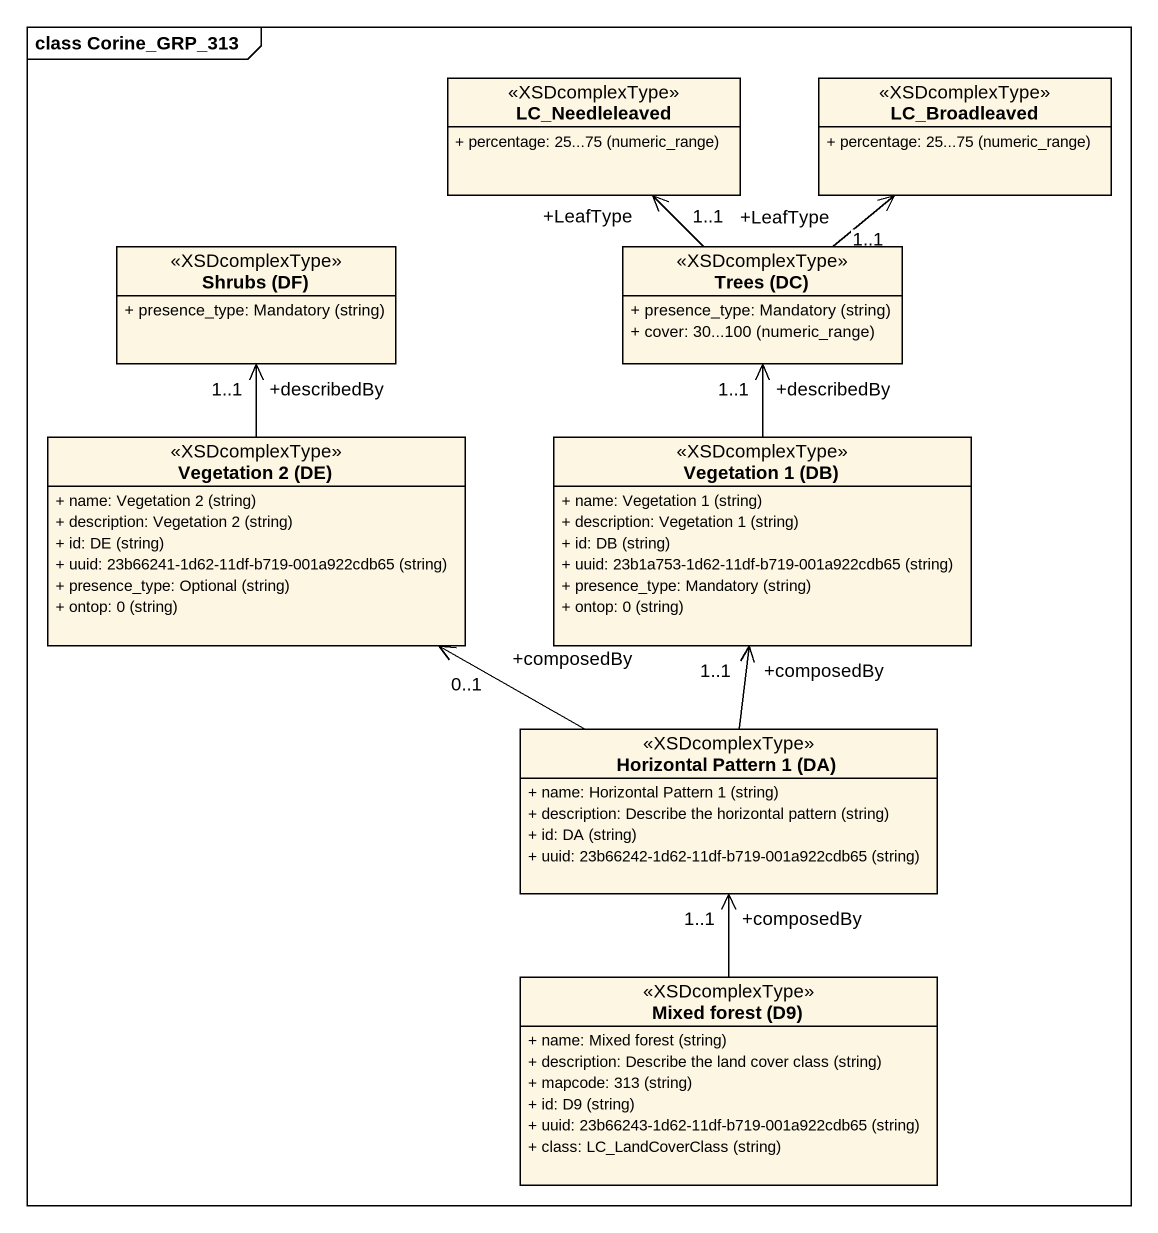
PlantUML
@startuml
mainframe class Corine_GRP_313
hide circle
hide empty members
skinparam classAttributeIconSize 0
class LC_Needleleaved <<XSDcomplexType>> {
  {field} + percentage: 25...75 (numeric_range)
}
class LC_Broadleaved <<XSDcomplexType>> {
  {field} + percentage: 25...75 (numeric_range)
}
class "Shrubs (DF)" as Shrubs_DF <<XSDcomplexType>> {
  {field} + presence_type: Mandatory (string)
}
class "Trees (DC)" as Trees_DC <<XSDcomplexType>> {
  {field} + presence_type: Mandatory (string)
  {field} + cover: 30...100 (numeric_range)
}
class "Vegetation 2 (DE)" as Vegetation_2_DE <<XSDcomplexType>> {
  {field} + name: Vegetation 2 (string)
  {field} + description: Vegetation 2 (string)
  {field} + id: DE (string)
  {field} + uuid: 23b66241-1d62-11df-b719-001a922cdb65 (string)
  {field} + presence_type: Optional (string)
  {field} + ontop: 0 (string)
}
class "Vegetation 1 (DB)" as Vegetation_1_DB <<XSDcomplexType>> {
  {field} + name: Vegetation 1 (string)
  {field} + description: Vegetation 1 (string)
  {field} + id: DB (string)
  {field} + uuid: 23b1a753-1d62-11df-b719-001a922cdb65 (string)
  {field} + presence_type: Mandatory (string)
  {field} + ontop: 0 (string)
}
class "Horizontal Pattern 1 (DA)" as Horizontal_Pattern_1_DA <<XSDcomplexType>> {
  {field} + name: Horizontal Pattern 1 (string)
  {field} + description: Describe the horizontal pattern (string)
  {field} + id: DA (string)
  {field} + uuid: 23b66242-1d62-11df-b719-001a922cdb65 (string)
}
class "Mixed forest (D9)" as Mixed_forest_D9 <<XSDcomplexType>> {
  {field} + name: Mixed forest (string)
  {field} + description: Describe the land cover class (string)
  {field} + mapcode: 313 (string)
  {field} + id: D9 (string)
  {field} + uuid: 23b66243-1d62-11df-b719-001a922cdb65 (string)
  {field} + class: LC_LandCoverClass (string)
}
Trees_DC -up-> "+LeafType\n1..1" LC_Needleleaved
Trees_DC -up-> "+LeafType\n1..1" LC_Broadleaved
Vegetation_2_DE -up-> "+describedBy\n1..1" Shrubs_DF
Vegetation_1_DB -up-> "+describedBy\n1..1" Trees_DC
Horizontal_Pattern_1_DA -left-> "+composedBy\n0..1" Vegetation_2_DE
Horizontal_Pattern_1_DA -up-> "+composedBy\n1..1" Vegetation_1_DB
Mixed_forest_D9 -up-> "+composedBy\n1..1" Horizontal_Pattern_1_DA
@enduml
